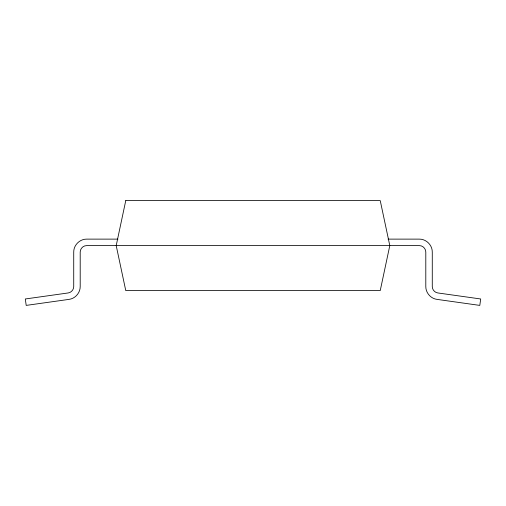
<?xml version="1.0" encoding="UTF-8"?>
<svg xmlns="http://www.w3.org/2000/svg" width="506" height="506" viewBox="0 0 506 506"><rect width="100%" height="100%" fill="white"/><g stroke="black" fill="none" stroke-linecap="round" stroke-linejoin="round"><path stroke-width="0.76" d="M117.93 239.123L86.684 239.123C79.752 239.003 73.604 245.157 73.724 252.083L73.724 286.541C73.762 289.679 71.257 292.563 68.146 292.955L25.3 298.976L26.204 305.396L69.044 299.375C75.274 298.584 80.283 292.816 80.201 286.541L80.201 252.083C80.144 248.623 83.218 245.543 86.684 245.606L419.316 245.606C422.782 245.543 425.856 248.623 425.799 252.083L425.799 286.541C425.717 292.816 430.726 298.584 436.956 299.375L479.796 305.396L480.7 298.976L437.854 292.955C434.743 292.563 432.238 289.679 432.276 286.541L432.276 252.083C432.396 245.157 426.248 239.003 419.316 239.123L388.07 239.123M125.766 200.604L116.203 245.606L125.766 290.602L380.234 290.602L389.797 245.606L380.234 200.604L125.766 200.604"/></g></svg>
